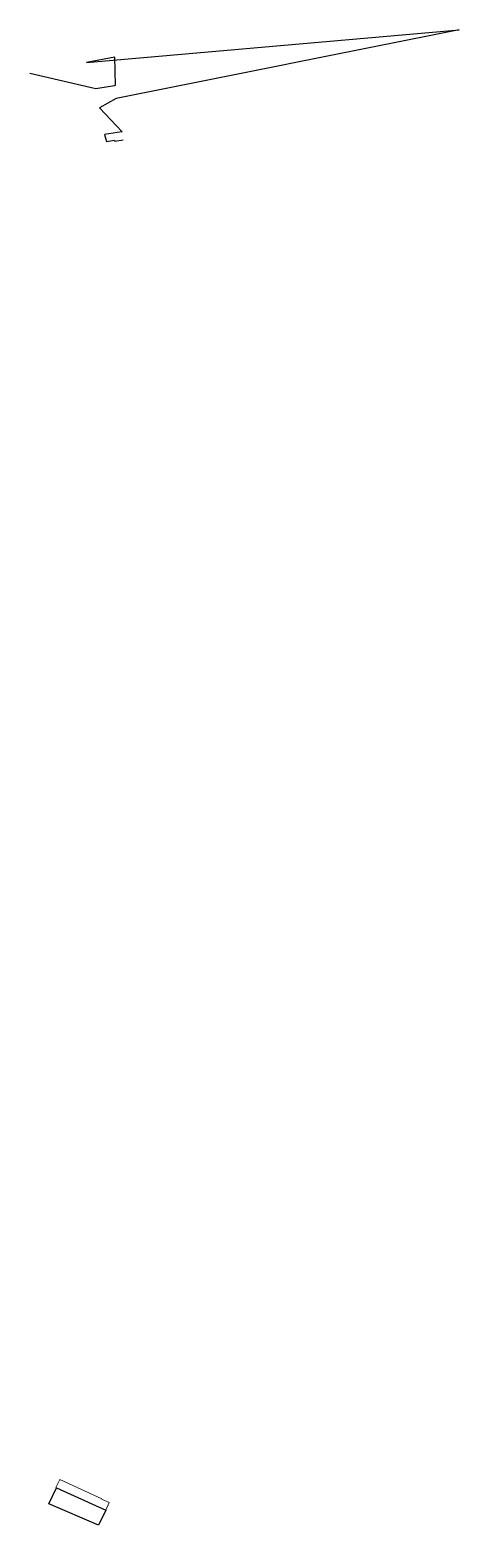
# Model space of a CAD drawing. Header units: millimetres. Extents: x 613203 to 613409, y 1318066 to 1318781.
import ezdxf

# ---------------------------------------------------------------- set-up
doc = ezdxf.new("R2010")
doc.units = ezdxf.units.MM
doc.layers.add('CVL_CUADCON_TIT', color=1, linetype='Continuous')

msp = doc.modelspace()

# ---------------------------------------------------------------- linework, layer by layer
msp.add_line((613217.96, 1318087.67), (613217.96, 1318087.67))
msp.add_lwpolyline([(613216.07, 1318083.77), (613239.6, 1318073.19), (613236.11, 1318065.99), (613212.41, 1318076.21)], close=True)
at = {"layer": 'CVL_CUADCON_TIT'}
msp.add_lwpolyline([(613203.31, 1318759.94), (613234.93, 1318752.49), (613243.81, 1318754.02), (613244.26, 1318754.09), (613243.92, 1318767.51), (613230.4, 1318765.01), (613408.74, 1318780.56), (613244.69, 1318747.84), (613236.7, 1318743.33), (613247.5, 1318731.89), (613247.38, 1318731.79), (613239.05, 1318730.64), (613239.96, 1318727.26), (613243.81, 1318727.92), (613243.92, 1318727.4), (613247.94, 1318728.03)], dxfattribs=at)
at = {"layer": 'CVL_CUADCON_TIT', "color": 1, "lineweight": 18, "ltscale": 0.5, "flags": 128}
msp.add_lwpolyline([(613215.77, 1318083.91), (613217.88, 1318082.96), (613239.6, 1318073.19), (613241.29, 1318076.72), (613237.58, 1318078.35), (613237.83, 1318078.61), (613217.66, 1318087.81)], close=True, dxfattribs=at)

doc.saveas('drawing.dxf')
